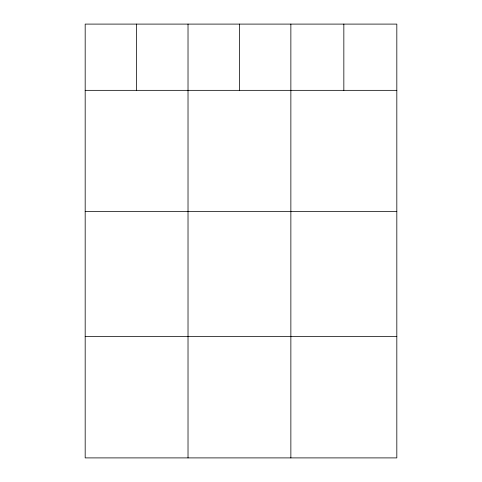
<?xml version="1.0" encoding="UTF-8"?>
<svg xmlns="http://www.w3.org/2000/svg" width="482" height="482" viewBox="0 0 482 482"><rect width="100%" height="100%" fill="white"/><g stroke="black" fill="none" stroke-linecap="round" stroke-linejoin="round"><path stroke-width="0.72" d="M396.819 90.339L396.819 457.9L85.181 457.9L85.181 24.1L396.819 24.1L396.819 90.339L85.181 90.339M85.181 211.634L396.819 211.634M85.181 336.605L396.819 336.605M343.841 24.1L343.841 90.339M290.863 24.1L290.863 457.9M239.44 24.1L239.44 90.339M188.022 24.1L188.022 457.9M136.599 24.1L136.599 90.339"/></g></svg>
